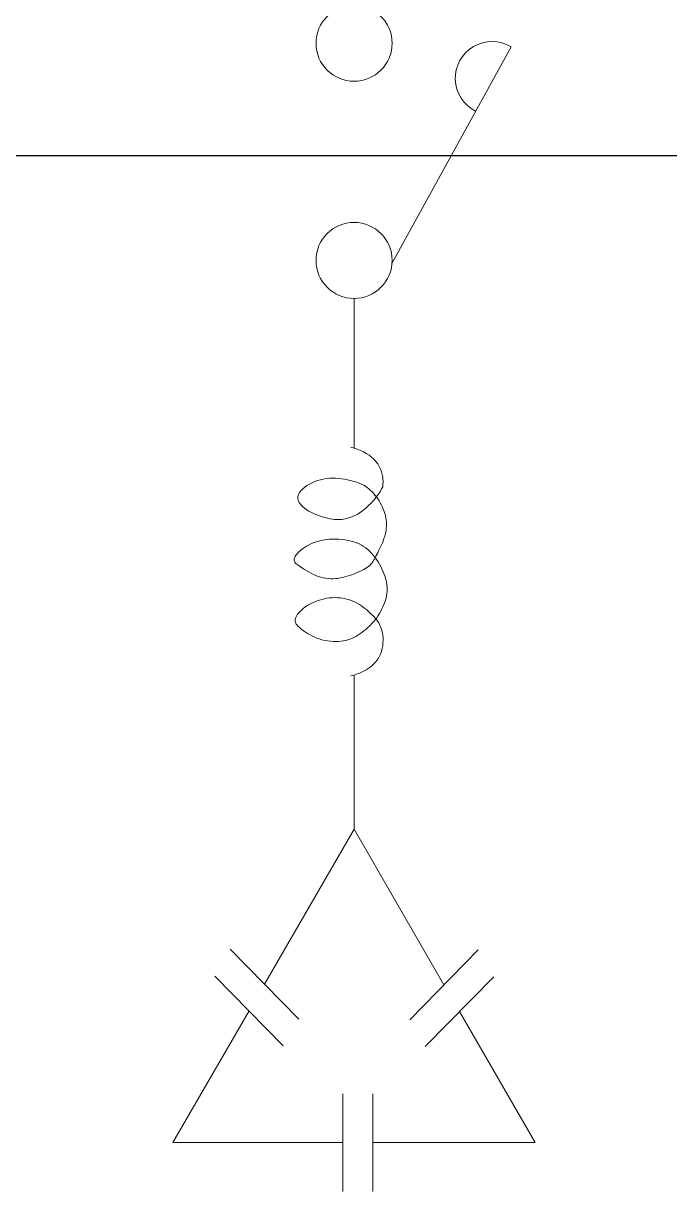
# Model space of a CAD drawing. Extents: x -5343388 to 7033982, y -486386 to 188356.
# Drawn here: x 341361 to 342435, y -411899 to -409956 of the extents above; entities that cross this region are included whole.
import ezdxf

# ---------------------------------------------------------------- set-up
doc = ezdxf.new("R2010")
doc.units = 0
doc.header["$MEASUREMENT"] = 0
doc.layers.add('wire', color=3, linetype='Continuous')
doc.layers.add('Wire Hatch', color=7, linetype='Continuous', lineweight=15)

msp = doc.modelspace()

# ---------------------------------------------------------------- linework, layer by layer
at = {"layer": 'wire'}
msp.add_lwpolyline([(338660.66116, -410175.87051), (346766.21599, -410175.87051)], dxfattribs=at)
at = {"layer": 'Wire Hatch'}
for p, q in [((341973.31135, -410356.6739), (342171.88018, -409995.06712)), ((341911.00579, -410662.74337), (341911.00579, -410413.68431)), ((341911.00579, -410662.74337), (341905.77378, -410661.19329)), ((341916.25169, -410664.54937), (341911.00579, -410662.74337)), ((341921.44042, -410666.61799), (341916.25169, -410664.54937)), ((341926.5009, -410668.9559), (341921.44042, -410666.61799)), ((341931.36209, -410671.56977), (341926.5009, -410668.9559)), ((341935.95292, -410674.46629), (341931.36209, -410671.56977)), ((341940.20232, -410677.65212), (341935.95292, -410674.46629)), ((341944.03924, -410681.13394), (341940.20232, -410677.65212)), ((341947.40773, -410684.90917), (341944.03924, -410681.13394)), ((341950.31227, -410688.9381), (341947.40773, -410684.90917)), ((341952.77247, -410693.17178), (341950.31227, -410688.9381)), ((341954.80794, -410697.56124), (341952.77247, -410693.17178)), ((341854.9971, -410715.16753), (341859.88756, -410714.06441)), ((341859.88756, -410714.06441), (341864.87276, -410713.25061)), ((341864.87276, -410713.25061), (341869.92985, -410712.73058)), ((341869.92985, -410712.73058), (341875.03594, -410712.50877)), ((341875.03594, -410712.50877), (341880.1649, -410712.58333)), ((341880.1649, -410712.58333), (341885.27753, -410712.92717)), ((341885.27753, -410712.92717), (341890.33135, -410713.50692)), ((341890.33135, -410713.50692), (341895.28388, -410714.28919)), ((341895.28388, -410714.28919), (341900.09266, -410715.2406)), ((341956.43828, -410702.05753), (341954.80794, -410697.56124)), ((341957.68308, -410706.61169), (341956.43828, -410702.05753)), ((341958.56196, -410711.17474), (341957.68308, -410706.61169)), ((341958.56196, -410711.17474), (341958.83285, -410713.33528)), ((341958.83285, -410713.33528), (341959.02668, -410715.07153)), ((341959.02668, -410715.07153), (341959.14377, -410716.56774)), ((341820.33714, -410736.68851), (341822.70308, -410733.51949)), ((341822.70308, -410733.51949), (341825.62242, -410730.46688)), ((341825.62242, -410730.46688), (341829.00911, -410727.56835)), ((341829.00911, -410727.56835), (341832.77705, -410724.86155)), ((341832.77705, -410724.86155), (341836.84017, -410722.38414)), ((341836.84017, -410722.38414), (341841.12293, -410720.16827)), ((341841.12293, -410720.16827), (341845.59192, -410718.22391)), ((341845.59192, -410718.22391), (341850.22426, -410716.55551)), ((341850.22426, -410716.55551), (341854.9971, -410715.16753)), ((341900.09266, -410715.2406), (341904.7152, -410716.32776)), ((341904.7152, -410716.32776), (341909.10904, -410717.5173)), ((341909.10904, -410717.5173), (341913.23171, -410718.77583)), ((341913.23171, -410718.77583), (341917.05379, -410720.07999)), ((341917.05379, -410720.07999), (341920.59816, -410721.44646)), ((341920.59816, -410721.44646), (341923.90076, -410722.90195)), ((341923.90076, -410722.90195), (341926.99752, -410724.47316)), ((341926.99752, -410724.47316), (341929.92439, -410726.18681)), ((341929.92439, -410726.18681), (341932.7173, -410728.0696)), ((341932.7173, -410728.0696), (341935.4122, -410730.14824)), ((341935.4122, -410730.14824), (341938.04502, -410732.44942)), ((341938.04502, -410732.44942), (341940.64244, -410734.9906)), ((341956.78493, -410730.6108), (341954.14532, -410735.12707)), ((341958.58953, -410726.89637), (341956.78493, -410730.6108)), ((341958.85126, -410723.83684), (341958.58953, -410726.89637)), ((341959.03788, -410721.45845), (341958.85126, -410723.83684)), ((341959.14905, -410719.57696), (341959.03788, -410721.45845)), ((341959.14377, -410716.56774), (341959.18446, -410718.00813)), ((341959.18446, -410718.00813), (341959.14905, -410719.57696)), ((341817.42062, -410746.51739), (341817.60984, -410743.22512)), ((341818.099, -410749.77773), (341817.42062, -410746.51739)), ((341817.60984, -410743.22512), (341818.6107, -410739.93628)), ((341819.58039, -410752.98003), (341818.099, -410749.77773)), ((341818.6107, -410739.93628), (341820.33714, -410736.68851)), ((341821.77006, -410756.1005), (341819.58039, -410752.98003)), ((341939.8437, -410753.38442), (341935.75483, -410757.58562)), ((341943.81165, -410748.95571), (341939.8437, -410753.38442)), ((341940.64244, -410734.9906), (341943.19413, -410737.75209)), ((341943.19413, -410737.75209), (341945.68047, -410740.70499)), ((341947.57421, -410744.38176), (341943.81165, -410748.95571)), ((341945.68047, -410740.70499), (341948.08186, -410743.82034)), ((341951.04692, -410739.7448), (341947.57421, -410744.38176)), ((341948.08186, -410743.82034), (341950.3787, -410747.06923)), ((341950.3787, -410747.06923), (341952.55139, -410750.42272)), ((341954.14532, -410735.12707), (341951.04692, -410739.7448)), ((341952.55139, -410750.42272), (341954.58033, -410753.85187)), ((341954.58033, -410753.85187), (341956.4459, -410757.32776)), ((341824.57329, -410759.11536), (341821.77006, -410756.1005)), ((341827.89536, -410762.00081), (341824.57329, -410759.11536)), ((341831.64154, -410764.73306), (341827.89536, -410762.00081)), ((341835.71711, -410767.28832), (341831.64154, -410764.73306)), ((341840.02736, -410769.6428), (341835.71711, -410767.28832)), ((341844.48402, -410771.77728), (341840.02736, -410769.6428)), ((341849.02476, -410773.69076), (341844.48402, -410771.77728)), ((341916.0683, -410772.85607), (341912.50061, -410774.72616)), ((341919.76545, -410770.63521), (341916.0683, -410772.85607)), ((341923.59308, -410768.02244), (341919.76545, -410770.63521)), ((341927.55218, -410764.97659), (341923.59308, -410768.02244)), ((341931.6295, -410761.47709), (341927.55218, -410764.97659)), ((341935.75483, -410757.58562), (341931.6295, -410761.47709)), ((341956.4459, -410757.32776), (341958.1315, -410760.82554)), ((341958.1315, -410760.82554), (341959.63251, -410764.33666)), ((341959.63251, -410764.33666), (341960.94729, -410767.85669)), ((341960.94729, -410767.85669), (341962.0742, -410771.38117)), ((341962.0742, -410771.38117), (341963.01161, -410774.90565)), ((341853.5937, -410775.38686), (341849.02476, -410773.69076)), ((341858.13496, -410776.86914), (341853.5937, -410775.38686)), ((341862.59268, -410778.14121), (341858.13496, -410776.86914)), ((341866.91098, -410779.20665), (341862.59268, -410778.14121)), ((341871.03399, -410780.06904), (341866.91098, -410779.20665)), ((341874.90584, -410780.73198), (341871.03399, -410780.06904)), ((341878.48895, -410781.19951), (341874.90584, -410780.73198)), ((341881.81897, -410781.47753), (341878.48895, -410781.19951)), ((341884.94983, -410781.57239), (341881.81897, -410781.47753)), ((341887.93547, -410781.49046), (341884.94983, -410781.57239)), ((341890.82982, -410781.23808), (341887.93547, -410781.49046)), ((341893.68684, -410780.82161), (341890.82982, -410781.23808)), ((341896.56045, -410780.24741), (341893.68684, -410780.82161)), ((341899.50459, -410779.52184), (341896.56045, -410780.24741)), ((341902.56439, -410778.64332), (341899.50459, -410779.52184)), ((341905.74965, -410777.57864), (341902.56439, -410778.64332)), ((341909.0614, -410776.28664), (341905.74965, -410777.57864)), ((341912.50061, -410774.72616), (341909.0614, -410776.28664)), ((341963.01161, -410774.90565), (341963.7579, -410778.42568)), ((341963.7579, -410778.42568), (341964.31142, -410781.93681)), ((341964.31142, -410781.93681), (341964.67054, -410785.43458)), ((341964.80558, -410792.38414), (341964.58722, -410795.84334)), ((341964.67054, -410785.43458), (341964.83444, -410788.91604)), ((341964.83444, -410788.91604), (341964.80558, -410792.38414)), ((341961.88416, -410809.68013), (341960.76732, -410813.16159)), ((341962.82783, -410806.21203), (341961.88416, -410809.68013)), ((341963.59508, -410802.75283), (341962.82783, -410806.21203)), ((341964.18263, -410799.29808), (341963.59508, -410802.75283)), ((341964.58722, -410795.84334), (341964.18263, -410799.29808)), ((341821.97876, -410832.86782), (341825.0698, -410830.38006)), ((341825.0698, -410830.38006), (341828.47613, -410827.97464)), ((341828.47613, -410827.97464), (341832.17134, -410825.69015)), ((341832.17134, -410825.69015), (341836.13446, -410823.55031)), ((341836.13446, -410823.55031), (341840.34588, -410821.57516)), ((341840.34588, -410821.57516), (341844.78601, -410819.78473)), ((341844.78601, -410819.78473), (341849.43523, -410818.19905)), ((341849.43523, -410818.19905), (341854.27396, -410816.83814)), ((341854.27396, -410816.83814), (341859.28258, -410815.72205)), ((341859.28258, -410815.72205), (341864.44149, -410814.87078)), ((341864.44149, -410814.87078), (341869.72619, -410814.2992)), ((341869.72619, -410814.2992), (341875.09257, -410814.00135)), ((341875.09257, -410814.00135), (341880.49162, -410813.96611)), ((341880.49162, -410813.96611), (341885.87434, -410814.18236)), ((341885.87434, -410814.18236), (341891.19171, -410814.63896)), ((341891.19171, -410814.63896), (341896.39473, -410815.32479)), ((341896.39473, -410815.32479), (341901.43439, -410816.22872)), ((341901.43439, -410816.22872), (341906.26168, -410817.33963)), ((341906.26168, -410817.33963), (341910.83848, -410818.64972)), ((341910.83848, -410818.64972), (341915.17025, -410820.16455)), ((341915.17025, -410820.16455), (341919.27331, -410821.89304)), ((341919.27331, -410821.89304), (341923.164, -410823.84408)), ((341923.164, -410823.84408), (341926.85866, -410826.02657)), ((341926.85866, -410826.02657), (341930.37363, -410828.44942)), ((341930.37363, -410828.44942), (341933.72523, -410831.12152)), ((341933.72523, -410831.12152), (341936.92981, -410834.05179)), ((341953.38072, -410830.32219), (341951.78905, -410833.53844)), ((341954.98219, -410827.00135), (341953.38072, -410830.32219)), ((341956.55753, -410823.60038), (341954.98219, -410827.00135)), ((341958.07079, -410820.14378), (341956.55753, -410823.60038)), ((341959.48603, -410816.65602), (341958.07079, -410820.14378)), ((341960.76732, -410813.16159), (341959.48603, -410816.65602)), ((341811.49295, -410849.05105), (341811.60866, -410847.15565)), ((341811.85915, -410850.78176), (341811.49295, -410849.05105)), ((341811.60866, -410847.15565), (341812.2248, -410845.06181)), ((341812.67949, -410852.39675), (341811.85915, -410850.78176)), ((341812.2248, -410845.06181), (341813.32285, -410842.7966)), ((341813.32285, -410842.7966), (341814.87504, -410840.40231)), ((341814.87504, -410840.40231), (341816.85361, -410837.92123)), ((341816.85361, -410837.92123), (341819.23077, -410835.39563)), ((341819.23077, -410835.39563), (341821.97876, -410832.86782)), ((341936.92981, -410834.05179), (341939.99989, -410837.24096)), ((341939.99989, -410837.24096), (341942.93275, -410840.65713)), ((341943.55134, -410849.67197), (341942.17095, -410851.8552)), ((341942.93275, -410840.65713), (341945.72185, -410844.26025)), ((341944.85332, -410847.36411), (341943.55134, -410849.67197)), ((341946.1259, -410844.91826), (341944.85332, -410847.36411)), ((341945.72185, -410844.26025), (341948.36066, -410848.01025)), ((341947.41808, -410842.32108), (341946.1259, -410844.91826)), ((341948.77887, -410839.55921), (341947.41808, -410842.32108)), ((341948.36066, -410848.01025), (341950.84265, -410851.86707)), ((341950.24312, -410836.6256), (341948.77887, -410839.55921)), ((341951.78905, -410833.53844), (341950.24312, -410836.6256)), ((341813.92619, -410853.94497), (341812.67949, -410852.39675)), ((341815.5715, -410855.47538), (341813.92619, -410853.94497)), ((341817.58764, -410857.03695), (341815.5715, -410855.47538)), ((341819.94683, -410858.67864), (341817.58764, -410857.03695)), ((341822.62131, -410860.44942), (341819.94683, -410858.67864)), ((341825.58248, -410862.38042), (341822.62131, -410860.44942)), ((341828.7985, -410864.43161), (341825.58248, -410862.38042)), ((341832.23668, -410866.54511), (341828.7985, -410864.43161)), ((341835.86437, -410868.66307), (341832.23668, -410866.54511)), ((341839.64888, -410870.72761), (341835.86437, -410868.66307)), ((341917.47499, -410869.26173), (341914.06811, -410870.70461)), ((341920.77894, -410867.77879), (341917.47499, -410869.26173)), ((341923.95548, -410866.25134), (341920.77894, -410867.77879)), ((341926.98009, -410864.67494), (341923.95548, -410866.25134)), ((341929.82828, -410863.04511), (341926.98009, -410864.67494)), ((341932.47553, -410861.35743), (341929.82828, -410863.04511)), ((341934.89734, -410859.60743), (341932.47553, -410861.35743)), ((341937.06921, -410857.79066), (341934.89734, -410859.60743)), ((341938.97889, -410855.9012), (341937.06921, -410857.79066)), ((341940.66314, -410853.92716), (341938.97889, -410855.9012)), ((341942.17095, -410851.8552), (341940.66314, -410853.92716)), ((341950.84265, -410851.86707), (341953.16127, -410855.79066)), ((341953.16127, -410855.79066), (341955.31, -410859.74096)), ((341955.31, -410859.74096), (341957.2823, -410863.6779)), ((341957.2823, -410863.6779), (341959.07164, -410867.56885)), ((341959.07164, -410867.56885), (341960.67148, -410871.41084)), ((341843.55754, -410872.68087), (341839.64888, -410870.72761)), ((341847.55768, -410874.46499), (341843.55754, -410872.68087)), ((341851.61664, -410876.02212), (341847.55768, -410874.46499)), ((341855.70554, -410877.30587), (341851.61664, -410876.02212)), ((341859.81078, -410878.31588), (341855.70554, -410877.30587)), ((341863.92255, -410879.06329), (341859.81078, -410878.31588)), ((341868.03106, -410879.55921), (341863.92255, -410879.06329)), ((341872.1265, -410879.81477), (341868.03106, -410879.55921)), ((341876.19906, -410879.84111), (341872.1265, -410879.81477)), ((341880.23896, -410879.64934), (341876.19906, -410879.84111)), ((341884.23638, -410879.2506), (341880.23896, -410879.64934)), ((341888.18262, -410878.6575), (341884.23638, -410879.2506)), ((341892.07331, -410877.88858), (341888.18262, -410878.6575)), ((341895.90519, -410876.96388), (341892.07331, -410877.88858)), ((341899.675, -410875.90342), (341895.90519, -410876.96388)), ((341903.37946, -410874.72723), (341899.675, -410875.90342)), ((341907.01531, -410873.45535), (341903.37946, -410874.72723)), ((341910.57928, -410872.1078), (341907.01531, -410873.45535)), ((341914.06811, -410870.70461), (341910.57928, -410872.1078)), ((341960.67148, -410871.41084), (341962.07529, -410875.20832)), ((341962.07529, -410875.20832), (341963.27653, -410878.96574)), ((341963.27653, -410878.96574), (341964.26867, -410882.68755)), ((341964.26867, -410882.68755), (341965.04517, -410886.3782)), ((341965.04517, -410886.3782), (341965.59951, -410890.04214)), ((341964.94934, -410908.14081), (341964.1663, -410911.76061)), ((341965.52327, -410904.5299), (341964.94934, -410908.14081)), ((341965.88158, -410900.92122), (341965.52327, -410904.5299)), ((341965.59951, -410890.04214), (341965.92514, -410893.68384)), ((341966.01771, -410897.30809), (341965.88158, -410900.92122)), ((341965.92514, -410893.68384), (341966.01771, -410897.30809)), ((341826.6465, -410929.50579), (341829.32452, -410927.42567)), ((341829.32452, -410927.42567), (341832.2051, -410925.39897)), ((341832.2051, -410925.39897), (341835.28172, -410923.44348)), ((341835.28172, -410923.44348), (341838.54783, -410921.57701)), ((341838.54783, -410921.57701), (341841.9969, -410919.81736)), ((341841.9969, -410919.81736), (341845.62241, -410918.18235)), ((341845.62241, -410918.18235), (341849.41563, -410916.68903)), ((341849.41563, -410916.68903), (341853.35914, -410915.35149)), ((341853.35914, -410915.35149), (341857.43334, -410914.18309)), ((341857.43334, -410914.18309), (341861.61863, -410913.19719)), ((341861.61863, -410913.19719), (341865.8954, -410912.40713)), ((341865.8954, -410912.40713), (341870.24404, -410911.82627)), ((341870.24404, -410911.82627), (341874.64496, -410911.46796)), ((341874.64496, -410911.46796), (341879.07856, -410911.34556)), ((341879.07856, -410911.34556), (341883.52413, -410911.46907)), ((341883.52413, -410911.46907), (341887.95663, -410911.83517)), ((341887.95663, -410911.83517), (341892.34993, -410912.43717)), ((341892.34993, -410912.43717), (341896.67789, -410913.2684)), ((341896.67789, -410913.2684), (341900.91436, -410914.32219)), ((341900.91436, -410914.32219), (341905.03321, -410915.59185)), ((341905.03321, -410915.59185), (341909.00831, -410917.0707)), ((341909.00831, -410917.0707), (341912.81351, -410918.75208)), ((341912.81351, -410918.75208), (341916.42894, -410920.62486)), ((341916.42894, -410920.62486), (341919.85977, -410922.66009)), ((341919.85977, -410922.66009), (341923.11744, -410924.82441)), ((341923.11744, -410924.82441), (341926.21339, -410927.08443)), ((341926.21339, -410927.08443), (341929.15905, -410929.40676)), ((341959.073, -410926.45794), (341957.33676, -410930.19125)), ((341960.62792, -410922.74021), (341959.073, -410926.45794)), ((341961.99905, -410919.05364), (341960.62792, -410922.74021)), ((341963.18069, -410915.396), (341961.99905, -410919.05364)), ((341964.1663, -410911.76061), (341963.18069, -410915.396)), ((341813.14207, -410950.08739), (341813.20496, -410948.20164)), ((341813.20496, -410948.20164), (341813.59294, -410946.25356)), ((341813.59294, -410946.25356), (341814.2913, -410944.25208)), ((341814.2913, -410944.25208), (341815.28535, -410942.20609)), ((341815.28535, -410942.20609), (341816.56038, -410940.12448)), ((341816.56038, -410940.12448), (341818.10168, -410938.01618)), ((341818.10168, -410938.01618), (341819.89456, -410935.89006)), ((341819.89456, -410935.89006), (341821.92431, -410933.75505)), ((341821.92431, -410933.75505), (341824.17759, -410931.62152)), ((341824.17759, -410931.62152), (341826.6465, -410929.50579)), ((341929.15905, -410929.40676), (341931.96584, -410931.75802)), ((341931.96584, -410931.75802), (341934.64522, -410934.10483)), ((341934.64522, -410934.10483), (341937.20861, -410936.4138)), ((341937.20861, -410936.4138), (341939.66473, -410938.66417)), ((341939.66473, -410938.66417), (341942.0114, -410940.88561)), ((341942.0114, -410940.88561), (341944.24372, -410943.1204)), ((341944.24372, -410943.1204), (341946.35678, -410945.41083)), ((341948.61115, -410944.87968), (341945.99276, -410948.39043)), ((341946.35678, -410945.41083), (341948.34569, -410947.79919)), ((341948.34569, -410947.79919), (341950.20554, -410950.32775)), ((341951.05638, -410941.28435), (341948.61115, -410944.87968)), ((341953.32681, -410937.62449), (341951.05638, -410941.28435)), ((341955.42081, -410933.92011), (341953.32681, -410937.62449)), ((341957.33676, -410930.19125), (341955.42081, -410933.92011)), ((341813.41542, -410951.90713), (341813.14207, -410950.08739)), ((341814.02203, -410953.6779), (341813.41542, -410951.90713)), ((341814.95536, -410955.42196), (341814.02203, -410953.6779)), ((341816.20888, -410957.16158), (341814.95536, -410955.42196)), ((341817.77605, -410958.91899), (341816.20888, -410957.16158)), ((341819.65033, -410960.71647), (341817.77605, -410958.91899)), ((341821.8252, -410962.57626), (341819.65033, -410960.71647)), ((341824.29412, -410964.52063), (341821.8252, -410962.57626)), ((341827.04918, -410966.56068), (341824.29412, -410964.52063)), ((341830.07706, -410968.66306), (341827.04918, -410966.56068)), ((341927.31607, -410966.78917), (341923.95249, -410969.31588)), ((341930.65679, -410964.09333), (341927.31607, -410966.78917)), ((341933.94522, -410961.23724), (341930.65679, -410964.09333)), ((341937.15198, -410958.22982), (341933.94522, -410961.23724)), ((341940.24766, -410955.07997), (341937.15198, -410958.22982)), ((341943.20284, -410951.79659), (341940.24766, -410955.07997)), ((341945.99276, -410948.39043), (341943.20284, -410951.79659)), ((341950.20554, -410950.32775), (341951.93144, -410953.0388)), ((341951.93144, -410953.0388), (341953.51849, -410955.97463)), ((341953.51849, -410955.97463), (341954.95878, -410959.16677)), ((341954.95878, -410959.16677), (341956.23244, -410962.60371)), ((341956.23244, -410962.60371), (341957.31661, -410966.26321)), ((341957.31661, -410966.26321), (341958.18841, -410970.123)), ((341833.36305, -410970.78324), (341830.07706, -410968.66306)), ((341836.89245, -410972.87671), (341833.36305, -410970.78324)), ((341840.65055, -410974.89896), (341836.89245, -410972.87671)), ((341844.62265, -410976.80549), (341840.65055, -410974.89896)), ((341848.79405, -410978.55178), (341844.62265, -410976.80549)), ((341853.15004, -410980.09332), (341848.79405, -410978.55178)), ((341857.6694, -410981.39377), (341853.15004, -410980.09332)), ((341862.30474, -410982.44941), (341857.6694, -410981.39377)), ((341867.00216, -410983.26469), (341862.30474, -410982.44941)), ((341871.70775, -410983.84407), (341867.00216, -410983.26469)), ((341876.3676, -410984.19199), (341871.70775, -410983.84407)), ((341880.92779, -410984.31291), (341876.3676, -410984.19199)), ((341885.33443, -410984.21128), (341880.92779, -410984.31291)), ((341889.5336, -410983.89154), (341885.33443, -410984.21128)), ((341893.48719, -410983.35779), (341889.5336, -410983.89154)), ((341897.22024, -410982.61261), (341893.48719, -410983.35779)), ((341900.77359, -410981.65824), (341897.22024, -410982.61261)), ((341904.18809, -410980.49689), (341900.77359, -410981.65824)), ((341907.50458, -410979.13079), (341904.18809, -410980.49689)), ((341910.76388, -410977.56217), (341907.50458, -410979.13079)), ((341914.00685, -410975.79325), (341910.76388, -410977.56217)), ((341917.27433, -410973.82626), (341914.00685, -410975.79325)), ((341920.59544, -410971.66454), (341917.27433, -410973.82626)), ((341923.95249, -410969.31588), (341920.59544, -410971.66454)), ((341958.18841, -410970.123), (341958.82497, -410974.16083)), ((341959.09451, -410987.12003), (341958.56196, -410991.64303)), ((341958.82497, -410974.16083), (341959.20342, -410978.35445)), ((341959.30089, -410982.6816), (341959.09451, -410987.12003)), ((341959.20342, -410978.35445), (341959.30089, -410982.6816)), ((341954.80794, -411005.25653), (341952.77247, -411009.64599)), ((341956.43828, -411000.76024), (341954.80794, -411005.25653)), ((341957.68308, -410996.20608), (341956.43828, -411000.76024)), ((341958.56196, -410991.64303), (341957.68308, -410996.20608)), ((341940.20232, -411025.16565), (341935.95292, -411028.35148)), ((341944.03924, -411021.68383), (341940.20232, -411025.16565)), ((341947.40773, -411017.9086), (341944.03924, -411021.68383)), ((341950.31227, -411013.87967), (341947.40773, -411017.9086)), ((341952.77247, -411009.64599), (341950.31227, -411013.87967)), ((341911.00579, -411040.0744), (341905.77378, -411041.62448)), ((341916.25169, -411038.2684), (341911.00579, -411040.0744)), ((341911.00579, -411040.0744), (341911.00579, -411296.51849)), ((341921.44042, -411036.19978), (341916.25169, -411038.2684)), ((341926.5009, -411033.86187), (341921.44042, -411036.19978)), ((341931.36209, -411031.248), (341926.5009, -411033.86187)), ((341935.95292, -411028.35148), (341931.36209, -411031.248)), ((341705.27313, -411496.0073), (341819.24959, -411612.29548)), ((342117.4165, -411497.18172), (342003.44004, -411613.4699)), ((341679.4334, -411540.76302), (341793.40986, -411657.05121)), ((342143.25623, -411541.93744), (342029.27977, -411658.22562)), ((341892.47937, -411736.53986), (341892.47937, -411899.45781)), ((341942.26376, -411736.53986), (341942.26376, -411899.45781))]:
    msp.add_line(p, q, dxfattribs=at)
for points in [[(342060.42827, -411555.32581), (341911.00579, -411296.51849), (341762.26136, -411554.15139)], [(341736.42163, -411598.90712), (341609.92897, -411817.99884), (341892.47937, -411817.99884)], [(342212.08261, -411817.99884), (342086.268, -411600.08153)], [(341942.26376, -411817.99884), (342212.08261, -411817.99884)]]:
    msp.add_lwpolyline(points, dxfattribs=at)
for centre in [(341911.00579, -409989.11148), (341911.00579, -410350.4357)]:
    msp.add_circle(centre, 63.24861, dxfattribs=at)
msp.add_arc((342140.31028, -410047.3952), 61.11372, 58.89712637, 243.55792982, dxfattribs=at)

doc.saveas('drawing.dxf')
